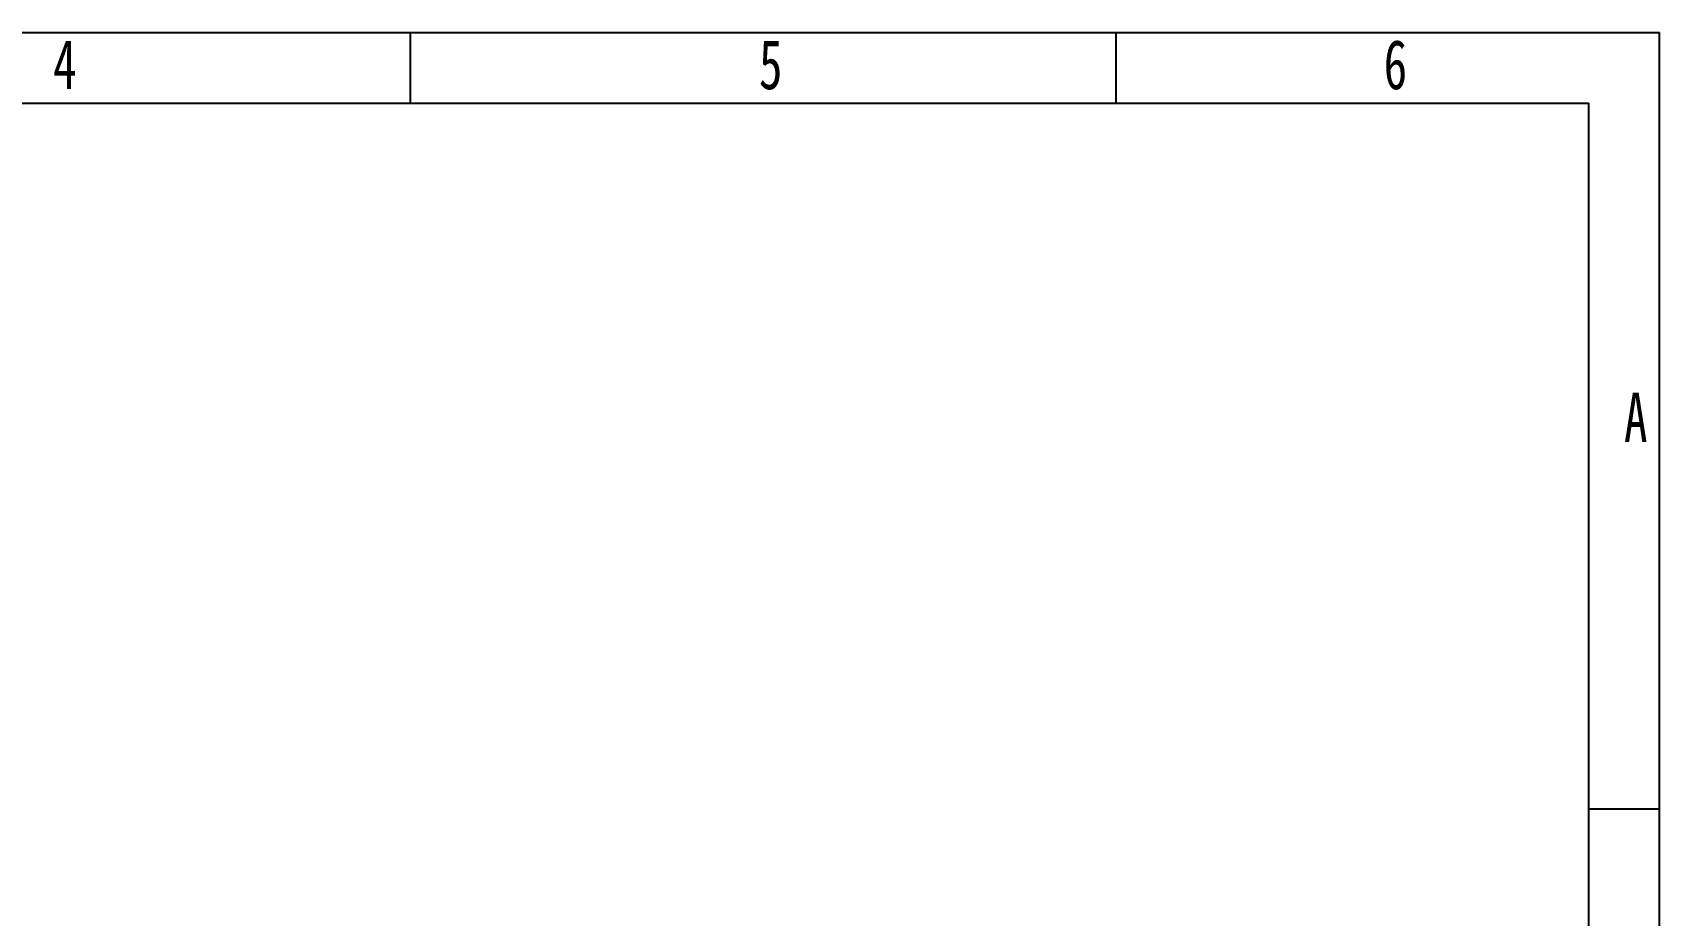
# Model space of a CAD drawing. Header units: millimetres. Extents: x 0 to 303, y 0 to 210.
# Drawn here: x 181.8 to 297, y 147.5 to 210 of the extents above; entities that cross this region are included whole.
import ezdxf

# ---------------------------------------------------------------- set-up
doc = ezdxf.new("R2010")
doc.units = ezdxf.units.MM
doc.layers.add('图框', color=7, linetype='Continuous')
doc.styles.add('SLDTEXTSTYLE3', font='TXT', dxfattribs={"width": 0.7})

msp = doc.modelspace()

# ---------------------------------------------------------------- linework, layer by layer
at = {"layer": '图框'}
for p, q in [((0, 210), (297, 210)), ((208.5, 210), (208.5, 205)), ((258.5, 210), (258.5, 205)), ((297, 0), (297, 210)), ((297, 155), (292, 155))]:
    msp.add_line(p, q, dxfattribs=at)
at = {"layer": '图框', "linetype": 'Continuous', "lineweight": 25}
for p in [(25, 205), (292, 5)]:
    msp.add_line(p, (292, 205), dxfattribs=at)

# ---------------------------------------------------------------- texts
at = {"layer": '图框', "char_height": 3.5, "attachment_point": 2, "style": 'SLDTEXTSTYLE3'}
for s, insert in [('4', (184.0444, 209.4917)), ('5', (234.0444, 209.4917)), ('6', (278.2969, 209.4917)), ('A', (295.3203, 184.4917))]:
    msp.add_mtext(s, dxfattribs=dict(at, insert=insert))

doc.saveas('drawing.dxf')
